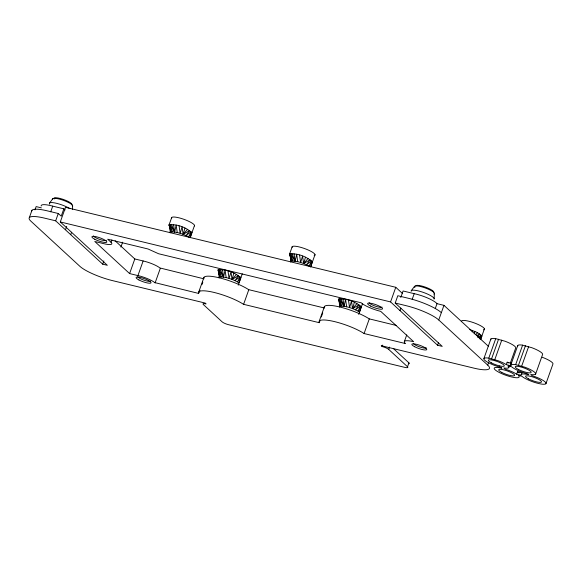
<?xml version="1.0" encoding="UTF-8"?>
<svg xmlns="http://www.w3.org/2000/svg" width="582" height="582" viewBox="0 0 582 582"><rect width="100%" height="100%" fill="white"/><g stroke="black" fill="none" stroke-linecap="round" stroke-linejoin="round"><path stroke-width="0.87" d="M194.504 225.474L190.161 237.667C184.298 234.524 177.736 231.752 170.977 231.898L169.093 224.841L171.697 217.53M170.17 232.822L169.879 227.322M191.9 232.793C186.313 227.395 176.884 223.823 169.093 224.841L170.977 231.898L170.184 232.313M194.49 225.983L194.512 225.278A12.178 2.575 19.6 0 0 181.671 218.57A12.178 2.575 19.6 0 0 171.675 218.228M219.087 277.898L218.803 272.398M240.817 277.869C235.23 272.478 225.801 268.899 218.017 269.917L219.901 276.974C226.653 276.828 233.222 279.6 239.086 282.743L240.824 277.672L237.565 281.863L240.068 276.726L234.975 280.626L238.584 275.606L232.08 279.455L230.989 271.983L229.075 278.436L227.984 270.965M292.193 246.703L289.589 254.014L291.473 261.071C298.224 260.925 304.793 263.697 310.657 266.84L314.993 254.654M290.658 261.995L290.374 256.495M312.389 261.965C306.801 256.575 297.373 252.995 289.589 254.014L291.473 261.071L290.673 261.493M339.575 307.078L339.291 301.571M361.306 307.041C355.718 301.651 346.29 298.071 338.506 299.09L340.39 306.154C347.141 306.001 353.711 308.78 359.574 311.916L361.313 306.845L358.054 311.035L360.556 305.899L355.464 309.799L359.072 304.779L352.568 308.635L351.477 301.156L349.564 307.609L348.48 300.137M481.801 336.214C479.117 332.46 473.879 331.238 469.718 329.565M72.481 209.367L72.641 205.781M434.143 298.544L434.383 293.197M184.967 228.071L183.155 234.379L189.667 230.53L186.051 235.55L191.151 231.651L188.641 236.787L191.907 232.596L190.161 237.667M233.884 273.147L232.08 279.455L236.474 274.384M305.455 257.251L303.651 263.559L310.155 259.703L306.547 264.723L311.639 260.823L309.137 265.959L312.396 261.769L310.657 266.84M354.373 302.327L352.568 308.635L356.962 303.564M474.185 333.864L474.868 331.5M480.645 339.401L481.801 336.018L479.633 338.811M29.34 217.639L31.937 210.328M34.985 209.847L36.142 206.603L41.358 207.861M50.707 211.833L52.729 206.144L63.838 208.836L65.097 209.949M402.679 293.648L395.775 287.29L65.511 207.323L60.302 221.946L107.343 265.29L102.708 264.17L55.668 220.825L58.273 213.507L47.302 210.851A26.474 5.594 19.6 0 0 31.704 211.019M63.838 208.836L61.234 216.148L58.273 213.507M65.548 229.606L66.704 226.354M70.72 234.692L71.586 232.254M102.708 264.17L103.865 260.918M319.845 321.06L319.271 322.69L243.502 304.299A26.474 5.594 19.6 0 0 214.147 292.455A26.474 5.594 19.6 0 0 198.731 293.459L154.725 282.583A13.233 2.794 19.6 0 0 137.927 275.592L129.604 273.576L94.779 241.486L103.771 243.669A13.233 2.794 19.6 0 0 111.038 242.308L111.904 239.871M120.903 247.066L122.642 242.192M129.604 273.576L134.806 258.954L115.098 240.788M137.927 275.592L143.136 260.969A13.233 2.794 19.6 0 1 159.926 267.96L203.94 278.829A26.474 5.594 19.6 0 1 219.349 277.825A26.474 5.594 19.6 0 1 248.703 289.669L324.436 308.009A26.474 5.594 19.6 0 1 339.844 307.005A26.474 5.594 19.6 0 1 369.199 318.849L396.538 325.513M155.103 282.939L160.312 268.309M198.782 291.924L203.991 277.301M199.066 292.702L199.939 290.265M201.961 284.576L202.827 282.139M238.213 285.18L242.265 273.802M243.582 304.364L248.79 289.734M319.271 321.104L324.48 306.474M321.293 317.001L322.741 312.934M358.701 314.353L362.462 303.789M111.038 242.308L107.677 239.209L148.039 248.987L158.595 253.745L361.182 302.8A15.881 3.354 19.6 0 0 380.723 311.363L413.649 341.707A15.881 3.354 19.6 0 0 405.392 343.54L364.077 333.537L369.286 318.914M441.352 312.658A26.474 5.594 19.6 0 0 408.775 298.377L397.804 295.721L395.207 303.033L442.247 346.385L437.613 345.264L390.573 301.913L395.775 287.29M393.345 348.509L408.913 362.855L407.524 366.755L388.711 349.418A5.296 1.12 19.6 0 0 382.192 346.566L382.716 345.104M400.78 297.475L403.093 290.978L414.202 293.67A16.689 3.528 19.6 0 1 437.009 303.666L443.957 305.346L488.283 346.188M399.979 310.584L400.845 308.147M388.711 349.418L389.547 347.076M412.18 299.359L414.202 293.67M404.432 341.394L406.745 334.89M435.271 308.54L437.009 303.666M488.574 362.644L487.701 365.081L438.748 319.969L443.957 305.346M437.613 345.264L438.479 342.827M480.645 339.466L484.406 328.903M483.933 358.461L490.881 338.964M488.778 358.148L498.039 360.709A13.233 2.794 19.6 0 1 506.296 364.645L510.792 365.736A13.233 2.794 19.6 0 1 515.659 364.652L524.92 367.22A13.233 2.794 19.6 0 1 535.302 372.917A13.233 2.794 19.6 0 1 530.74 374.481L532.028 375.666L535.265 376.75A13.233 2.794 19.6 0 1 545.647 382.454A13.233 2.794 19.6 0 1 541.093 384.018L538.255 383.436A13.233 2.794 19.6 0 1 521.959 376.299L518.256 375.397A13.233 2.794 19.6 0 1 514.212 377.507L511.374 376.932A13.233 2.794 19.6 0 1 495.799 370.378A13.233 2.794 19.6 0 1 499.13 367.686L501.968 368.261L501.022 367.395A13.233 2.794 19.6 0 1 485.446 360.847A13.233 2.794 19.6 0 1 488.778 358.148L495.726 338.651L504.987 341.212A13.233 2.794 19.6 0 1 515.652 348.16L510.218 363.415M491.615 358.723L498.563 339.226M494.802 359.625L501.749 340.128M499.13 367.686L499.734 365.991M506.296 364.645L507.162 362.208L511.658 363.299L510.792 365.736M508.704 367.657L509.308 365.962M510.814 364.972L517.762 345.475M515.659 364.652L522.6 345.155L531.861 347.716A13.233 2.794 19.6 0 1 542.526 354.664L535.586 374.168M518.497 365.234L525.437 345.737M516.641 374.182L521.137 375.274A13.233 2.794 19.6 0 1 526.004 374.19L528.842 374.772L527.903 373.906A13.233 2.794 19.6 0 1 511.614 366.762L507.904 365.867A13.233 2.794 19.6 0 1 503.867 367.97L505.154 369.163L508.392 370.247A13.233 2.794 19.6 0 1 516.641 374.182L517.514 371.745L522.01 372.836L521.428 374.459M521.683 366.136L528.623 346.632M545.931 383.698L552.878 364.201A13.233 2.794 19.6 0 0 542.213 357.253M479.255 338.746L481.045 335.079L477.866 337.516M477.502 336.825L479.568 333.959L476.673 335.668M49.659 202.922L52.86 198.622M411.285 290.673L414.508 286.351M187.557 229.308L183.155 234.379L182.071 226.907L180.158 233.36L179.067 225.881M308.045 258.488L303.651 263.559L302.56 256.08L300.647 262.533L299.563 255.062M475.807 334.635L477.458 332.737M219.101 277.388L219.901 276.974L218.912 272.34M339.59 306.568L340.39 306.154L339.401 301.512M55.668 220.825L44.698 218.17A26.474 5.594 19.6 0 0 30.933 221.225L79.887 266.338A26.474 5.594 19.6 0 0 112.472 280.611L205.155 303.055L206.093 303.92A5.296 1.12 19.6 0 0 203.344 304.532L222.157 321.875A5.296 1.12 19.6 0 0 228.668 324.727L404.774 367.366A5.296 1.12 19.6 0 0 407.524 366.755M60.302 221.946L390.573 301.913M395.207 303.033L406.171 305.695A26.474 5.594 19.6 0 1 438.748 319.969M134.806 258.954L143.136 260.969M507.162 362.208L508.239 363.023M517.514 371.745L519.122 372.96M364.077 333.537L363.99 333.471A26.474 5.594 19.6 0 0 334.635 321.628A26.474 5.594 19.6 0 0 319.227 322.632L319.271 322.69M382.192 346.566L381.254 345.693L473.937 368.137A26.474 5.594 19.6 0 0 487.701 365.081M169.078 225.54L169.835 226.485M289.589 254.014L292.993 260.976L290.382 253.599L295.132 261.202L296.653 254.254L297.737 261.733M169.093 224.841L172.498 231.803L169.893 224.426L174.636 232.022L176.164 225.081L177.248 232.553M340.819 298.573L344.049 306.278L345.57 299.33L346.661 306.809M291.902 253.497L295.132 261.202L294.041 253.723M220.331 269.401L223.553 277.097L225.081 270.157L226.165 277.636M171.414 224.325L174.636 232.022L173.552 224.55M340.39 306.154L338.506 299.09L341.91 306.052L339.299 298.675L344.049 306.278L342.958 298.799M219.901 276.974L218.017 269.917L221.415 276.879L218.81 269.502L223.553 277.097L222.47 269.626M290.483 256.436L291.473 261.071M169.995 227.264L170.977 231.898M471.973 330.336L472.213 331.995M408.913 362.855A5.296 1.12 19.6 0 1 408.884 363.757M483.591 329.827A12.178 2.575 19.6 0 0 484.384 329.412L484.406 328.706A12.178 2.575 19.6 0 0 471.573 321.999A12.178 2.575 19.6 0 0 461.577 321.657M49.717 204.158A12.178 2.575 19.6 0 1 55.792 203.133A12.178 2.575 19.6 0 1 69.811 208.596M52.635 199.073A10.585 2.241 19.6 0 1 63.642 200.412A10.585 2.241 19.6 0 1 72.415 206.232M54.228 198.993A9.53 2.015 19.6 0 1 62.878 199.284A9.53 2.015 19.6 0 1 71.782 204.879M106.302 240.33A6.882 1.455 19.6 0 1 99.82 239.457A6.882 1.455 19.6 0 1 93.411 235.943M150.52 281.07A6.882 1.455 19.6 0 1 144.03 280.204A6.882 1.455 19.6 0 1 137.628 276.683M314.178 255.578A12.178 2.575 19.6 0 0 314.978 255.163L315 254.458A12.178 2.575 19.6 0 0 302.167 247.75A12.178 2.575 19.6 0 0 292.171 247.408M490.859 339.728A13.233 2.794 19.6 0 1 495.726 338.651M517.733 346.239A13.233 2.794 19.6 0 1 522.6 345.155M41.162 206.021A16.689 3.528 19.6 0 1 52.729 206.144M414.893 287.53A10.585 2.241 19.6 0 1 424.671 287.748A10.585 2.241 19.6 0 1 433.772 294.034M411.219 291.262A12.178 2.575 19.6 0 1 422.976 292.28A12.178 2.575 19.6 0 1 434.077 299.133M415.795 286.206A9.53 2.015 19.6 0 1 424.998 286.999A9.53 2.015 19.6 0 1 433.685 292.36M426.257 347.832A6.882 1.455 19.6 0 1 419.768 346.967A6.882 1.455 19.6 0 1 413.366 343.453M382.039 307.092A6.882 1.455 19.6 0 1 375.557 306.227A6.882 1.455 19.6 0 1 369.148 302.713M94.735 239.238A7.944 1.681 19.6 0 0 106.775 242.156A7.944 1.681 19.6 0 0 96.525 236.801A7.944 1.681 19.6 0 0 94.735 239.238M138.953 279.986A7.944 1.681 19.6 0 0 150.993 282.896A7.944 1.681 19.6 0 0 140.735 277.541A7.944 1.681 19.6 0 0 138.953 279.986M501.757 372.429A8.468 1.79 19.6 0 0 514.597 375.536A8.468 1.79 19.6 0 0 503.663 369.825A8.468 1.79 19.6 0 0 501.757 372.429M491.404 362.892A8.468 1.79 19.6 0 0 504.245 366.005A8.468 1.79 19.6 0 0 493.31 360.287A8.468 1.79 19.6 0 0 491.404 362.892M528.631 378.933A8.468 1.79 19.6 0 0 541.478 382.047A8.468 1.79 19.6 0 0 530.537 376.328A8.468 1.79 19.6 0 0 528.631 378.933M518.286 369.403A8.468 1.79 19.6 0 0 531.126 372.509A8.468 1.79 19.6 0 0 520.192 366.791A8.468 1.79 19.6 0 0 518.286 369.403M414.69 346.748A7.944 1.681 19.6 0 0 426.73 349.666A7.944 1.681 19.6 0 0 416.472 344.304A7.944 1.681 19.6 0 0 414.69 346.748M370.472 306.008A7.944 1.681 19.6 0 0 382.512 308.926A7.944 1.681 19.6 0 0 372.262 303.564A7.944 1.681 19.6 0 0 370.472 306.008"/></g></svg>
